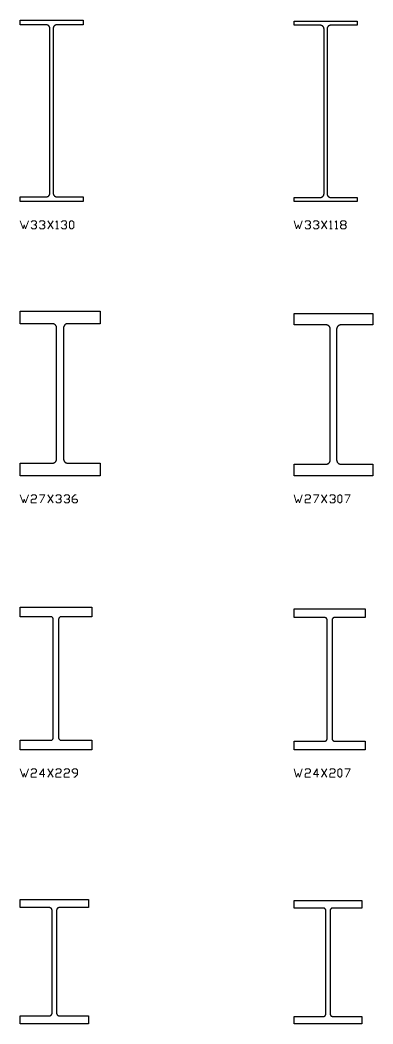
# Model space of a CAD drawing. Header units: inches. Extents: x 0 to 967, y -705 to 45.
# Drawn here: x 500 to 564.4, y -300 to -116.9 of the extents above; entities that cross this region are included whole.
import ezdxf

# ---------------------------------------------------------------- set-up
doc = ezdxf.new("R2010")
doc.units = ezdxf.units.IN
doc.header["$MEASUREMENT"] = 0
doc.layers.add('AISC_STEEL', color=7, linetype='Continuous')

msp = doc.modelspace()

# ---------------------------------------------------------------- linework, layer by layer
at = {"color": 3, "lineweight": 0}
for p, q in [((505.04, -154.99), (506.02, -153.5)), ((505.04, -153.5), (506.02, -154.99)), ((555.02, -154.99), (556.01, -153.5)), ((555.02, -153.5), (556.01, -154.99)), ((506.54, -154.99), (507, -154.99)), ((556.52, -154.99), (556.99, -154.99)), ((557.5, -154.99), (558.02, -154.99)), ((558.74, -154.22), (559.26, -154.22)), ((505.04, -204.98), (506.02, -203.48)), ((505.04, -203.48), (506.02, -204.98)), ((555.02, -204.98), (556.01, -203.48)), ((555.02, -203.48), (556.01, -204.98)), ((505.04, -254.97), (506.02, -253.47)), ((505.04, -253.47), (506.02, -254.97)), ((555.02, -254.97), (556.01, -253.47)), ((555.02, -253.47), (556.01, -254.97))]:
    msp.add_line(p, q, dxfattribs=at)
for points in [[(500.03, -153.5), (500.55, -154.99), (500.75, -154.22), (501.01, -154.99), (501.53, -153.5)], [(502.04, -153.75), (502.25, -153.5), (502.77, -153.5), (503.02, -153.75), (503.02, -153.96), (502.77, -154.22)], [(503.54, -153.75), (503.75, -153.5), (504.26, -153.5), (504.52, -153.75), (504.52, -153.96), (504.26, -154.22)], [(506.54, -153.75), (506.79, -153.5), (506.79, -154.99)], [(507.52, -153.75), (507.78, -153.5), (508.29, -153.5), (508.5, -153.75), (508.5, -153.96), (508.29, -154.22)], [(550.02, -153.5), (550.48, -154.99), (550.74, -154.22), (551, -154.99), (551.51, -153.5)], [(552.03, -153.75), (552.24, -153.5), (552.75, -153.5), (553.01, -153.75), (553.01, -153.96), (552.75, -154.22)], [(553.53, -153.75), (553.73, -153.5), (554.25, -153.5), (554.51, -153.75), (554.51, -153.96), (554.25, -154.22)], [(556.52, -153.75), (556.73, -153.5), (556.73, -154.99)], [(557.5, -153.75), (557.76, -153.5), (557.76, -154.99)], [(502.51, -154.22), (502.77, -154.22), (503.02, -154.48), (503.02, -154.74), (502.77, -154.99), (502.25, -154.99), (502.04, -154.74)], [(504.01, -154.22), (504.26, -154.22), (504.52, -154.48), (504.52, -154.74), (504.26, -154.99), (503.75, -154.99), (503.54, -154.74)], [(508.03, -154.22), (508.29, -154.22), (508.5, -154.48), (508.5, -154.74), (508.29, -154.99), (507.78, -154.99), (507.52, -154.74)], [(552.49, -154.22), (552.75, -154.22), (553.01, -154.48), (553.01, -154.74), (552.75, -154.99), (552.24, -154.99), (552.03, -154.74)], [(553.99, -154.22), (554.25, -154.22), (554.51, -154.48), (554.51, -154.74), (554.25, -154.99), (553.73, -154.99), (553.53, -154.74)], [(500.03, -203.48), (500.55, -204.98), (500.75, -204.26), (501.01, -204.98), (501.53, -203.48)], [(502.04, -203.74), (502.25, -203.48), (502.77, -203.48), (503.02, -203.74), (503.02, -204), (502.77, -204.26), (502.25, -204.26), (502.04, -204.46), (502.04, -204.98), (503.02, -204.98)], [(503.54, -203.48), (504.52, -203.48), (503.75, -204.98)], [(506.54, -203.74), (506.79, -203.48), (507.26, -203.48), (507.52, -203.74), (507.52, -204), (507.26, -204.26)], [(507, -204.26), (507.26, -204.26), (507.52, -204.46), (507.52, -204.72), (507.26, -204.98), (506.79, -204.98), (506.54, -204.72)], [(508.03, -203.74), (508.29, -203.48), (508.76, -203.48), (509.01, -203.74), (509.01, -204), (508.76, -204.26)], [(508.5, -204.26), (508.76, -204.26), (509.01, -204.46), (509.01, -204.72), (508.76, -204.98), (508.29, -204.98), (508.03, -204.72)], [(509.53, -204.26), (510.25, -204.26), (510.51, -204.46), (510.51, -204.72), (510.25, -204.98), (509.79, -204.98), (509.53, -204.72), (509.53, -204), (510, -203.48), (510.25, -203.48)], [(550.02, -203.48), (550.48, -204.98), (550.74, -204.26), (551, -204.98), (551.51, -203.48)], [(552.03, -203.74), (552.24, -203.48), (552.75, -203.48), (553.01, -203.74), (553.01, -204), (552.75, -204.26), (552.24, -204.26), (552.03, -204.46), (552.03, -204.98), (553.01, -204.98)], [(553.53, -203.48), (554.51, -203.48), (553.73, -204.98)], [(556.52, -203.74), (556.73, -203.48), (557.24, -203.48), (557.5, -203.74), (557.5, -204), (557.24, -204.26)], [(556.99, -204.26), (557.24, -204.26), (557.5, -204.46), (557.5, -204.72), (557.24, -204.98), (556.73, -204.98), (556.52, -204.72)], [(559.26, -203.48), (560.24, -203.48), (559.52, -204.98)], [(500.03, -253.47), (500.55, -254.97), (500.75, -254.24), (501.01, -254.97), (501.53, -253.47)], [(502.04, -253.73), (502.25, -253.47), (502.77, -253.47), (503.02, -253.73), (503.02, -253.98), (502.77, -254.24), (502.25, -254.24), (502.04, -254.5), (502.04, -254.97), (503.02, -254.97)], [(504.52, -254.5), (503.54, -254.5), (504.26, -253.47), (504.26, -254.97)], [(506.54, -253.73), (506.79, -253.47), (507.26, -253.47), (507.52, -253.73), (507.52, -253.98), (507.26, -254.24), (506.79, -254.24), (506.54, -254.5), (506.54, -254.97), (507.52, -254.97)], [(508.03, -253.73), (508.29, -253.47), (508.76, -253.47), (509.01, -253.73), (509.01, -253.98), (508.76, -254.24), (508.29, -254.24), (508.03, -254.5), (508.03, -254.97), (509.01, -254.97)], [(509.79, -254.97), (510, -254.97), (510.51, -254.5), (510.51, -253.73), (510.25, -253.47), (509.79, -253.47), (509.53, -253.73), (509.53, -253.98), (509.79, -254.24), (510.51, -254.24)], [(550.02, -253.47), (550.48, -254.97), (550.74, -254.24), (551, -254.97), (551.51, -253.47)], [(552.03, -253.73), (552.24, -253.47), (552.75, -253.47), (553.01, -253.73), (553.01, -253.98), (552.75, -254.24), (552.24, -254.24), (552.03, -254.5), (552.03, -254.97), (553.01, -254.97)], [(554.51, -254.5), (553.53, -254.5), (554.25, -253.47), (554.25, -254.97)], [(556.52, -253.73), (556.73, -253.47), (557.24, -253.47), (557.5, -253.73), (557.5, -253.98), (557.24, -254.24), (556.73, -254.24), (556.52, -254.5), (556.52, -254.97), (557.5, -254.97)], [(559.26, -253.47), (560.24, -253.47), (559.52, -254.97)]]:
    msp.add_lwpolyline(points, dxfattribs=at)
for points in [[(509.27, -154.99), (509.27, -154.99), (509.53, -154.99), (509.79, -154.74), (509.79, -153.75), (509.53, -153.5), (509.27, -153.5), (509.01, -153.75), (509.01, -154.74)], [(559.26, -154.22), (559.52, -154.48), (559.52, -154.74), (559.26, -154.99), (558.74, -154.99), (558.48, -154.74), (558.48, -154.48), (558.74, -154.22), (558.48, -153.96), (558.48, -153.75), (558.74, -153.5), (559.26, -153.5), (559.52, -153.75), (559.52, -153.96)], [(558.28, -204.98), (558.28, -204.98), (558.48, -204.98), (558.74, -204.72), (558.74, -203.74), (558.48, -203.48), (558.28, -203.48), (558.02, -203.74), (558.02, -204.72)], [(558.28, -254.97), (558.28, -254.97), (558.48, -254.97), (558.74, -254.71), (558.74, -253.73), (558.48, -253.47), (558.28, -253.47), (558.02, -253.73), (558.02, -254.71)]]:
    msp.add_lwpolyline(points, close=True, dxfattribs=at)
at = {"layer": 'AISC_STEEL'}
for points in [[(511.5, -116.9), (511.5, -117.75), (506.75, -117.75), (506.72, -117.76), (506.69, -117.76), (506.66, -117.76), (506.63, -117.77), (506.6, -117.77), (506.57, -117.78), (506.54, -117.79), (506.51, -117.8), (506.48, -117.81), (506.45, -117.82), (506.43, -117.83), (506.4, -117.84), (506.38, -117.86), (506.35, -117.88), (506.33, -117.89), (506.3, -117.91), (506.28, -117.93), (506.26, -117.95), (506.24, -117.97), (506.22, -117.99), (506.2, -118.02), (506.18, -118.04), (506.16, -118.07), (506.14, -118.09), (506.13, -118.12), (506.12, -118.14), (506.1, -118.17), (506.09, -118.2), (506.08, -118.23), (506.07, -118.25), (506.06, -118.28), (506.06, -118.31), (506.05, -118.34), (506.05, -118.37), (506.04, -118.4), (506.04, -118.43), (506.04, -118.46), (506.04, -148.44), (506.04, -148.47), (506.04, -148.5), (506.05, -148.53), (506.05, -148.56), (506.06, -148.59), (506.06, -148.62), (506.07, -148.65), (506.08, -148.67), (506.09, -148.7), (506.1, -148.73), (506.12, -148.76), (506.13, -148.78), (506.14, -148.81), (506.16, -148.83), (506.18, -148.86), (506.2, -148.88), (506.22, -148.91), (506.24, -148.93), (506.26, -148.95), (506.28, -148.97), (506.3, -148.99), (506.33, -149.01), (506.35, -149.02), (506.38, -149.04), (506.4, -149.06), (506.43, -149.07), (506.45, -149.08), (506.48, -149.09), (506.51, -149.1), (506.54, -149.11), (506.57, -149.12), (506.6, -149.13), (506.63, -149.13), (506.66, -149.14), (506.69, -149.14), (506.72, -149.14), (506.75, -149.15), (511.5, -149.15), (511.5, -150), (505.75, -150), (500, -150), (500, -149.15), (504.75, -149.15), (504.78, -149.14), (504.81, -149.14), (504.84, -149.14), (504.87, -149.13), (504.9, -149.13), (504.93, -149.12), (504.96, -149.11), (504.99, -149.1), (505.02, -149.09), (505.05, -149.08), (505.07, -149.07), (505.1, -149.06), (505.12, -149.04), (505.15, -149.02), (505.17, -149.01), (505.2, -148.99), (505.22, -148.97), (505.24, -148.95), (505.26, -148.93), (505.28, -148.91), (505.3, -148.88), (505.32, -148.86), (505.34, -148.83), (505.36, -148.81), (505.37, -148.78), (505.38, -148.76), (505.4, -148.73), (505.41, -148.7), (505.42, -148.67), (505.43, -148.65), (505.44, -148.62), (505.44, -148.59), (505.45, -148.56), (505.45, -148.53), (505.46, -148.5), (505.46, -148.47), (505.46, -148.44), (505.46, -118.46), (505.46, -118.43), (505.46, -118.4), (505.45, -118.37), (505.45, -118.34), (505.44, -118.31), (505.44, -118.28), (505.43, -118.25), (505.42, -118.23), (505.41, -118.2), (505.4, -118.17), (505.38, -118.14), (505.37, -118.12), (505.36, -118.09), (505.34, -118.07), (505.32, -118.04), (505.3, -118.02), (505.28, -117.99), (505.26, -117.97), (505.24, -117.95), (505.22, -117.93), (505.2, -117.91), (505.17, -117.89), (505.15, -117.88), (505.12, -117.86), (505.1, -117.84), (505.07, -117.83), (505.05, -117.82), (505.02, -117.81), (504.99, -117.8), (504.96, -117.79), (504.93, -117.78), (504.9, -117.77), (504.87, -117.77), (504.84, -117.76), (504.81, -117.76), (504.78, -117.76), (504.75, -117.75), (500, -117.75), (500, -116.9), (505.75, -116.9)], [(561.5, -117.1), (561.5, -117.84), (556.73, -117.84), (556.7, -117.84), (556.67, -117.84), (556.64, -117.85), (556.61, -117.85), (556.58, -117.86), (556.55, -117.86), (556.52, -117.87), (556.49, -117.88), (556.46, -117.89), (556.44, -117.9), (556.41, -117.91), (556.38, -117.93), (556.36, -117.94), (556.33, -117.96), (556.31, -117.98), (556.29, -118), (556.26, -118.01), (556.24, -118.03), (556.22, -118.06), (556.2, -118.08), (556.18, -118.1), (556.16, -118.12), (556.15, -118.15), (556.13, -118.17), (556.11, -118.2), (556.1, -118.22), (556.09, -118.25), (556.08, -118.28), (556.06, -118.31), (556.06, -118.34), (556.05, -118.36), (556.04, -118.39), (556.04, -118.42), (556.03, -118.45), (556.03, -118.48), (556.03, -118.51), (556.02, -118.54), (556.02, -148.56), (556.03, -148.59), (556.03, -148.62), (556.03, -148.65), (556.04, -148.68), (556.04, -148.71), (556.05, -148.74), (556.06, -148.76), (556.06, -148.79), (556.08, -148.82), (556.09, -148.85), (556.1, -148.88), (556.11, -148.9), (556.13, -148.93), (556.15, -148.95), (556.16, -148.98), (556.18, -149), (556.2, -149.02), (556.22, -149.04), (556.24, -149.07), (556.26, -149.09), (556.29, -149.1), (556.31, -149.12), (556.33, -149.14), (556.36, -149.16), (556.38, -149.17), (556.41, -149.19), (556.44, -149.2), (556.46, -149.21), (556.49, -149.22), (556.52, -149.23), (556.55, -149.24), (556.58, -149.24), (556.61, -149.25), (556.64, -149.25), (556.67, -149.26), (556.7, -149.26), (556.73, -149.26), (561.5, -149.26), (561.5, -150), (555.75, -150), (550, -150), (550, -149.26), (554.77, -149.26), (554.8, -149.26), (554.83, -149.26), (554.86, -149.25), (554.89, -149.25), (554.92, -149.24), (554.95, -149.24), (554.98, -149.23), (555.01, -149.22), (555.04, -149.21), (555.06, -149.2), (555.09, -149.19), (555.12, -149.17), (555.14, -149.16), (555.17, -149.14), (555.19, -149.12), (555.21, -149.1), (555.24, -149.09), (555.26, -149.07), (555.28, -149.04), (555.3, -149.02), (555.32, -149), (555.34, -148.98), (555.35, -148.95), (555.37, -148.93), (555.39, -148.9), (555.4, -148.88), (555.41, -148.85), (555.42, -148.82), (555.44, -148.79), (555.44, -148.76), (555.45, -148.74), (555.46, -148.71), (555.46, -148.68), (555.47, -148.65), (555.47, -148.62), (555.47, -148.59), (555.48, -148.56), (555.48, -118.54), (555.47, -118.51), (555.47, -118.48), (555.47, -118.45), (555.46, -118.42), (555.46, -118.39), (555.45, -118.36), (555.44, -118.34), (555.44, -118.31), (555.42, -118.28), (555.41, -118.25), (555.4, -118.22), (555.39, -118.2), (555.37, -118.17), (555.35, -118.15), (555.34, -118.12), (555.32, -118.1), (555.3, -118.08), (555.28, -118.06), (555.26, -118.03), (555.24, -118.01), (555.21, -118), (555.19, -117.98), (555.17, -117.96), (555.14, -117.94), (555.12, -117.93), (555.09, -117.91), (555.06, -117.9), (555.04, -117.89), (555.01, -117.88), (554.98, -117.87), (554.95, -117.86), (554.92, -117.86), (554.89, -117.85), (554.86, -117.85), (554.83, -117.84), (554.8, -117.84), (554.77, -117.84), (550, -117.84), (550, -117.1), (555.75, -117.1)], [(514.6, -170), (514.6, -172.28), (508.72, -172.28), (508.69, -172.28), (508.66, -172.28), (508.63, -172.28), (508.6, -172.29), (508.57, -172.29), (508.54, -172.3), (508.52, -172.31), (508.49, -172.32), (508.46, -172.32), (508.43, -172.33), (508.4, -172.35), (508.38, -172.36), (508.35, -172.37), (508.32, -172.39), (508.3, -172.4), (508.27, -172.42), (508.25, -172.43), (508.23, -172.45), (508.2, -172.47), (508.18, -172.49), (508.16, -172.51), (508.14, -172.53), (508.12, -172.55), (508.1, -172.58), (508.08, -172.6), (508.07, -172.62), (508.05, -172.65), (508.04, -172.68), (508.02, -172.7), (508.01, -172.73), (508, -172.75), (507.98, -172.78), (507.97, -172.81), (507.97, -172.84), (507.96, -172.87), (507.95, -172.89), (507.94, -172.92), (507.94, -172.95), (507.93, -172.98), (507.93, -173.01), (507.93, -173.04), (507.93, -173.07), (507.93, -196.93), (507.93, -196.96), (507.93, -196.99), (507.93, -197.02), (507.94, -197.05), (507.94, -197.08), (507.95, -197.11), (507.96, -197.13), (507.97, -197.16), (507.97, -197.19), (507.98, -197.22), (508, -197.25), (508.01, -197.27), (508.02, -197.3), (508.04, -197.32), (508.05, -197.35), (508.07, -197.38), (508.08, -197.4), (508.1, -197.42), (508.12, -197.45), (508.14, -197.47), (508.16, -197.49), (508.18, -197.51), (508.2, -197.53), (508.23, -197.55), (508.25, -197.57), (508.27, -197.58), (508.3, -197.6), (508.32, -197.61), (508.35, -197.63), (508.38, -197.64), (508.4, -197.65), (508.43, -197.67), (508.46, -197.68), (508.49, -197.68), (508.52, -197.69), (508.54, -197.7), (508.57, -197.71), (508.6, -197.71), (508.63, -197.72), (508.66, -197.72), (508.69, -197.72), (508.72, -197.72), (514.6, -197.72), (514.6, -200), (507.3, -200), (500, -200), (500, -197.72), (505.88, -197.72), (505.91, -197.72), (505.94, -197.72), (505.97, -197.72), (506, -197.71), (506.03, -197.71), (506.06, -197.7), (506.08, -197.69), (506.11, -197.68), (506.14, -197.68), (506.17, -197.67), (506.2, -197.65), (506.22, -197.64), (506.25, -197.63), (506.27, -197.61), (506.3, -197.6), (506.33, -197.58), (506.35, -197.57), (506.37, -197.55), (506.4, -197.53), (506.42, -197.51), (506.44, -197.49), (506.46, -197.47), (506.48, -197.45), (506.5, -197.42), (506.52, -197.4), (506.53, -197.38), (506.55, -197.35), (506.56, -197.32), (506.58, -197.3), (506.59, -197.27), (506.6, -197.25), (506.62, -197.22), (506.63, -197.19), (506.63, -197.16), (506.64, -197.13), (506.65, -197.11), (506.66, -197.08), (506.66, -197.05), (506.67, -197.02), (506.67, -196.99), (506.67, -196.96), (506.67, -196.93), (506.67, -173.07), (506.67, -173.04), (506.67, -173.01), (506.67, -172.98), (506.66, -172.95), (506.66, -172.92), (506.65, -172.89), (506.64, -172.87), (506.63, -172.84), (506.63, -172.81), (506.62, -172.78), (506.6, -172.75), (506.59, -172.73), (506.58, -172.7), (506.56, -172.68), (506.55, -172.65), (506.53, -172.62), (506.52, -172.6), (506.5, -172.58), (506.48, -172.55), (506.46, -172.53), (506.44, -172.51), (506.42, -172.49), (506.4, -172.47), (506.37, -172.45), (506.35, -172.43), (506.33, -172.42), (506.3, -172.4), (506.27, -172.39), (506.25, -172.37), (506.22, -172.36), (506.2, -172.35), (506.17, -172.33), (506.14, -172.32), (506.11, -172.32), (506.08, -172.31), (506.06, -172.3), (506.03, -172.29), (506, -172.29), (505.97, -172.28), (505.94, -172.28), (505.91, -172.28), (505.88, -172.28), (500, -172.28), (500, -170), (507.3, -170)], [(564.4, -170.4), (564.4, -172.49), (558.57, -172.49), (558.54, -172.49), (558.51, -172.49), (558.48, -172.49), (558.45, -172.5), (558.42, -172.5), (558.39, -172.51), (558.37, -172.52), (558.34, -172.53), (558.31, -172.53), (558.28, -172.54), (558.25, -172.56), (558.23, -172.57), (558.2, -172.58), (558.17, -172.6), (558.15, -172.61), (558.12, -172.63), (558.1, -172.64), (558.08, -172.66), (558.05, -172.68), (558.03, -172.7), (558.01, -172.72), (557.99, -172.74), (557.97, -172.76), (557.95, -172.79), (557.93, -172.81), (557.92, -172.83), (557.9, -172.86), (557.89, -172.88), (557.87, -172.91), (557.86, -172.94), (557.85, -172.96), (557.83, -172.99), (557.82, -173.02), (557.82, -173.05), (557.81, -173.08), (557.8, -173.1), (557.79, -173.13), (557.79, -173.16), (557.78, -173.19), (557.78, -173.22), (557.78, -173.25), (557.78, -173.28), (557.78, -197.12), (557.78, -197.15), (557.78, -197.18), (557.78, -197.21), (557.79, -197.24), (557.79, -197.27), (557.8, -197.3), (557.81, -197.32), (557.82, -197.35), (557.82, -197.38), (557.83, -197.41), (557.85, -197.44), (557.86, -197.46), (557.87, -197.49), (557.89, -197.51), (557.9, -197.54), (557.92, -197.57), (557.93, -197.59), (557.95, -197.61), (557.97, -197.64), (557.99, -197.66), (558.01, -197.68), (558.03, -197.7), (558.05, -197.72), (558.08, -197.74), (558.1, -197.76), (558.12, -197.77), (558.15, -197.79), (558.17, -197.8), (558.2, -197.82), (558.23, -197.83), (558.25, -197.84), (558.28, -197.86), (558.31, -197.87), (558.34, -197.87), (558.37, -197.88), (558.39, -197.89), (558.42, -197.9), (558.45, -197.9), (558.48, -197.91), (558.51, -197.91), (558.54, -197.91), (558.57, -197.91), (564.4, -197.91), (564.4, -200), (557.2, -200), (550, -200), (550, -197.91), (555.83, -197.91), (555.86, -197.91), (555.89, -197.91), (555.92, -197.91), (555.95, -197.9), (555.98, -197.9), (556.01, -197.89), (556.03, -197.88), (556.06, -197.87), (556.09, -197.87), (556.12, -197.86), (556.15, -197.84), (556.17, -197.83), (556.2, -197.82), (556.23, -197.8), (556.25, -197.79), (556.28, -197.77), (556.3, -197.76), (556.32, -197.74), (556.35, -197.72), (556.37, -197.7), (556.39, -197.68), (556.41, -197.66), (556.43, -197.64), (556.45, -197.61), (556.47, -197.59), (556.48, -197.57), (556.5, -197.54), (556.51, -197.51), (556.53, -197.49), (556.54, -197.46), (556.55, -197.44), (556.57, -197.41), (556.58, -197.38), (556.58, -197.35), (556.59, -197.32), (556.6, -197.3), (556.61, -197.27), (556.61, -197.24), (556.62, -197.21), (556.62, -197.18), (556.62, -197.15), (556.62, -197.12), (556.62, -173.28), (556.62, -173.25), (556.62, -173.22), (556.62, -173.19), (556.61, -173.16), (556.61, -173.13), (556.6, -173.1), (556.59, -173.08), (556.58, -173.05), (556.58, -173.02), (556.57, -172.99), (556.55, -172.96), (556.54, -172.94), (556.53, -172.91), (556.51, -172.88), (556.5, -172.86), (556.48, -172.83), (556.47, -172.81), (556.45, -172.79), (556.43, -172.76), (556.41, -172.74), (556.39, -172.72), (556.37, -172.7), (556.35, -172.68), (556.32, -172.66), (556.3, -172.64), (556.28, -172.63), (556.25, -172.61), (556.23, -172.6), (556.2, -172.58), (556.17, -172.57), (556.15, -172.56), (556.12, -172.54), (556.09, -172.53), (556.06, -172.53), (556.03, -172.52), (556.01, -172.51), (555.98, -172.5), (555.95, -172.5), (555.92, -172.49), (555.89, -172.49), (555.86, -172.49), (555.83, -172.49), (550, -172.49), (550, -170.4), (557.2, -170.4)], [(513.1, -224), (513.1, -225.73), (507.53, -225.73), (507.5, -225.73), (507.47, -225.73), (507.44, -225.74), (507.41, -225.74), (507.39, -225.75), (507.36, -225.76), (507.33, -225.77), (507.31, -225.78), (507.28, -225.8), (507.26, -225.81), (507.23, -225.83), (507.21, -225.85), (507.19, -225.87), (507.17, -225.89), (507.15, -225.91), (507.13, -225.93), (507.11, -225.96), (507.1, -225.98), (507.08, -226.01), (507.07, -226.03), (507.06, -226.06), (507.05, -226.09), (507.04, -226.11), (507.04, -226.14), (507.03, -226.17), (507.03, -226.2), (507.03, -226.23), (507.03, -247.77), (507.03, -247.8), (507.03, -247.83), (507.04, -247.86), (507.04, -247.89), (507.05, -247.91), (507.06, -247.94), (507.07, -247.97), (507.08, -247.99), (507.1, -248.02), (507.11, -248.04), (507.13, -248.07), (507.15, -248.09), (507.17, -248.11), (507.19, -248.13), (507.21, -248.15), (507.23, -248.17), (507.26, -248.19), (507.28, -248.2), (507.31, -248.22), (507.33, -248.23), (507.36, -248.24), (507.39, -248.25), (507.41, -248.26), (507.44, -248.26), (507.47, -248.27), (507.5, -248.27), (507.53, -248.27), (513.1, -248.27), (513.1, -250), (506.55, -250), (500, -250), (500, -248.27), (505.57, -248.27), (505.6, -248.27), (505.63, -248.27), (505.66, -248.26), (505.69, -248.26), (505.71, -248.25), (505.74, -248.24), (505.77, -248.23), (505.79, -248.22), (505.82, -248.2), (505.84, -248.19), (505.87, -248.17), (505.89, -248.15), (505.91, -248.13), (505.93, -248.11), (505.95, -248.09), (505.97, -248.07), (505.99, -248.04), (506, -248.02), (506.02, -247.99), (506.03, -247.97), (506.04, -247.94), (506.05, -247.91), (506.06, -247.89), (506.06, -247.86), (506.07, -247.83), (506.07, -247.8), (506.07, -247.77), (506.07, -226.23), (506.07, -226.2), (506.07, -226.17), (506.06, -226.14), (506.06, -226.11), (506.05, -226.09), (506.04, -226.06), (506.03, -226.03), (506.02, -226.01), (506, -225.98), (505.99, -225.96), (505.97, -225.93), (505.95, -225.91), (505.93, -225.89), (505.91, -225.87), (505.89, -225.85), (505.87, -225.83), (505.84, -225.81), (505.82, -225.8), (505.79, -225.78), (505.77, -225.77), (505.74, -225.76), (505.71, -225.75), (505.69, -225.74), (505.66, -225.74), (505.63, -225.73), (505.6, -225.73), (505.57, -225.73), (500, -225.73), (500, -224), (506.55, -224)], [(563, -224.3), (563, -225.87), (557.43, -225.87), (557.41, -225.87), (557.38, -225.87), (557.35, -225.88), (557.32, -225.88), (557.29, -225.89), (557.26, -225.9), (557.24, -225.91), (557.21, -225.92), (557.18, -225.94), (557.16, -225.95), (557.14, -225.97), (557.11, -225.99), (557.09, -226.01), (557.07, -226.03), (557.05, -226.05), (557.03, -226.07), (557.02, -226.1), (557, -226.12), (556.99, -226.15), (556.98, -226.17), (556.97, -226.2), (556.96, -226.23), (556.95, -226.25), (556.94, -226.28), (556.94, -226.31), (556.94, -226.34), (556.93, -226.37), (556.93, -247.93), (556.94, -247.96), (556.94, -247.99), (556.94, -248.02), (556.95, -248.05), (556.96, -248.07), (556.97, -248.1), (556.98, -248.13), (556.99, -248.15), (557, -248.18), (557.02, -248.2), (557.03, -248.23), (557.05, -248.25), (557.07, -248.27), (557.09, -248.29), (557.11, -248.31), (557.14, -248.33), (557.16, -248.35), (557.18, -248.36), (557.21, -248.38), (557.24, -248.39), (557.26, -248.4), (557.29, -248.41), (557.32, -248.42), (557.35, -248.42), (557.38, -248.43), (557.41, -248.43), (557.43, -248.43), (563, -248.43), (563, -250), (556.5, -250), (550, -250), (550, -248.43), (555.57, -248.43), (555.59, -248.43), (555.62, -248.43), (555.65, -248.42), (555.68, -248.42), (555.71, -248.41), (555.74, -248.4), (555.76, -248.39), (555.79, -248.38), (555.82, -248.36), (555.84, -248.35), (555.86, -248.33), (555.89, -248.31), (555.91, -248.29), (555.93, -248.27), (555.95, -248.25), (555.97, -248.23), (555.98, -248.2), (556, -248.18), (556.01, -248.15), (556.02, -248.13), (556.03, -248.1), (556.04, -248.07), (556.05, -248.05), (556.06, -248.02), (556.06, -247.99), (556.06, -247.96), (556.06, -247.93), (556.06, -226.37), (556.06, -226.34), (556.06, -226.31), (556.06, -226.28), (556.05, -226.25), (556.04, -226.23), (556.03, -226.2), (556.02, -226.17), (556.01, -226.15), (556, -226.12), (555.98, -226.1), (555.97, -226.07), (555.95, -226.05), (555.93, -226.03), (555.91, -226.01), (555.89, -225.99), (555.86, -225.97), (555.84, -225.95), (555.82, -225.94), (555.79, -225.92), (555.76, -225.91), (555.74, -225.9), (555.71, -225.89), (555.68, -225.88), (555.65, -225.88), (555.62, -225.87), (555.59, -225.87), (555.57, -225.87), (550, -225.87), (550, -224.3), (556.5, -224.3)], [(512.5, -277.3), (512.5, -278.78), (507.17, -278.78), (507.14, -278.78), (507.11, -278.78), (507.08, -278.79), (507.05, -278.79), (507.02, -278.8), (506.99, -278.81), (506.97, -278.82), (506.94, -278.83), (506.92, -278.85), (506.89, -278.86), (506.87, -278.88), (506.84, -278.9), (506.82, -278.92), (506.8, -278.94), (506.78, -278.96), (506.76, -278.98), (506.75, -279.01), (506.73, -279.03), (506.72, -279.06), (506.71, -279.08), (506.7, -279.11), (506.69, -279.14), (506.68, -279.16), (506.67, -279.19), (506.67, -279.22), (506.67, -279.25), (506.67, -279.28), (506.67, -298.02), (506.67, -298.05), (506.67, -298.08), (506.67, -298.11), (506.68, -298.14), (506.69, -298.16), (506.7, -298.19), (506.71, -298.22), (506.72, -298.24), (506.73, -298.27), (506.75, -298.29), (506.76, -298.32), (506.78, -298.34), (506.8, -298.36), (506.82, -298.38), (506.84, -298.4), (506.87, -298.42), (506.89, -298.44), (506.92, -298.45), (506.94, -298.47), (506.97, -298.48), (506.99, -298.49), (507.02, -298.5), (507.05, -298.51), (507.08, -298.51), (507.11, -298.52), (507.14, -298.52), (507.17, -298.52), (512.5, -298.52), (512.5, -300), (506.25, -300), (500, -300), (500, -298.52), (505.33, -298.52), (505.36, -298.52), (505.39, -298.52), (505.42, -298.51), (505.45, -298.51), (505.48, -298.5), (505.51, -298.49), (505.53, -298.48), (505.56, -298.47), (505.58, -298.45), (505.61, -298.44), (505.63, -298.42), (505.66, -298.4), (505.68, -298.38), (505.7, -298.36), (505.72, -298.34), (505.74, -298.32), (505.75, -298.29), (505.77, -298.27), (505.78, -298.24), (505.79, -298.22), (505.8, -298.19), (505.81, -298.16), (505.82, -298.14), (505.83, -298.11), (505.83, -298.08), (505.83, -298.05), (505.83, -298.02), (505.83, -279.28), (505.83, -279.25), (505.83, -279.22), (505.83, -279.19), (505.82, -279.16), (505.81, -279.14), (505.8, -279.11), (505.79, -279.08), (505.78, -279.06), (505.77, -279.03), (505.75, -279.01), (505.74, -278.98), (505.72, -278.96), (505.7, -278.94), (505.68, -278.92), (505.66, -278.9), (505.63, -278.88), (505.61, -278.86), (505.58, -278.85), (505.56, -278.83), (505.53, -278.82), (505.51, -278.81), (505.48, -278.8), (505.45, -278.79), (505.42, -278.79), (505.39, -278.78), (505.36, -278.78), (505.33, -278.78), (500, -278.78), (500, -277.3), (506.25, -277.3)], [(562.4, -277.5), (562.4, -278.86), (557.08, -278.86), (557.05, -278.86), (557.02, -278.86), (556.99, -278.87), (556.96, -278.87), (556.93, -278.88), (556.9, -278.89), (556.88, -278.9), (556.85, -278.91), (556.83, -278.93), (556.8, -278.94), (556.78, -278.96), (556.75, -278.98), (556.73, -279), (556.71, -279.02), (556.69, -279.04), (556.67, -279.06), (556.66, -279.09), (556.64, -279.11), (556.63, -279.14), (556.62, -279.16), (556.61, -279.19), (556.6, -279.22), (556.59, -279.24), (556.58, -279.27), (556.58, -279.3), (556.58, -279.33), (556.58, -279.36), (556.58, -298.14), (556.58, -298.17), (556.58, -298.2), (556.58, -298.23), (556.59, -298.26), (556.6, -298.28), (556.61, -298.31), (556.62, -298.34), (556.63, -298.36), (556.64, -298.39), (556.66, -298.41), (556.67, -298.44), (556.69, -298.46), (556.71, -298.48), (556.73, -298.5), (556.75, -298.52), (556.78, -298.54), (556.8, -298.56), (556.83, -298.57), (556.85, -298.59), (556.88, -298.6), (556.9, -298.61), (556.93, -298.62), (556.96, -298.63), (556.99, -298.63), (557.02, -298.64), (557.05, -298.64), (557.08, -298.64), (562.4, -298.64), (562.4, -300), (556.2, -300), (550, -300), (550, -298.64), (555.33, -298.64), (555.35, -298.64), (555.38, -298.64), (555.41, -298.63), (555.44, -298.63), (555.47, -298.62), (555.5, -298.61), (555.52, -298.6), (555.55, -298.59), (555.58, -298.57), (555.6, -298.56), (555.62, -298.54), (555.65, -298.52), (555.67, -298.5), (555.69, -298.48), (555.71, -298.46), (555.73, -298.44), (555.74, -298.41), (555.76, -298.39), (555.77, -298.36), (555.78, -298.34), (555.79, -298.31), (555.8, -298.28), (555.81, -298.26), (555.82, -298.23), (555.82, -298.2), (555.82, -298.17), (555.83, -298.14), (555.83, -279.36), (555.82, -279.33), (555.82, -279.3), (555.82, -279.27), (555.81, -279.24), (555.8, -279.22), (555.79, -279.19), (555.78, -279.16), (555.77, -279.14), (555.76, -279.11), (555.74, -279.09), (555.73, -279.06), (555.71, -279.04), (555.69, -279.02), (555.67, -279), (555.65, -278.98), (555.62, -278.96), (555.6, -278.94), (555.58, -278.93), (555.55, -278.91), (555.52, -278.9), (555.5, -278.89), (555.47, -278.88), (555.44, -278.87), (555.41, -278.87), (555.38, -278.86), (555.35, -278.86), (555.33, -278.86), (550, -278.86), (550, -277.5), (556.2, -277.5)]]:
    msp.add_lwpolyline(points, close=True, dxfattribs=at)

doc.saveas('drawing.dxf')
